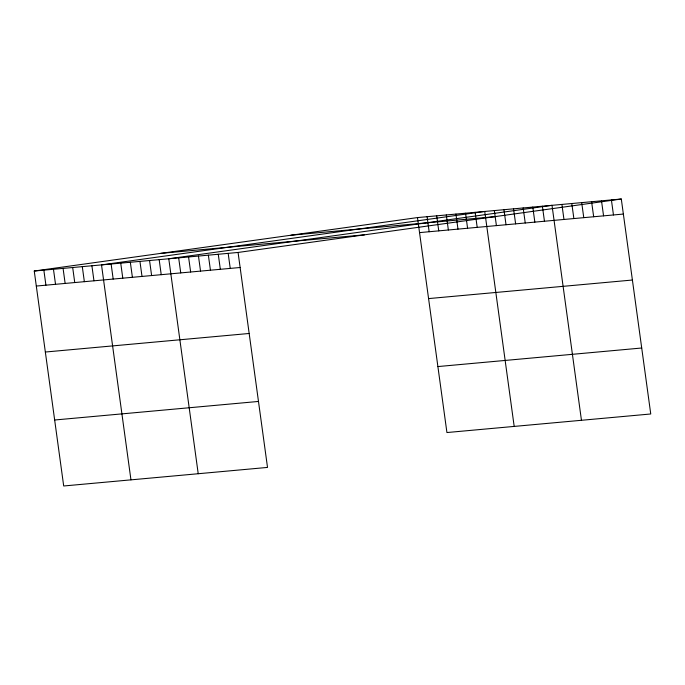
<?xml version="1.0" encoding="UTF-8"?>
<svg xmlns="http://www.w3.org/2000/svg" width="685" height="685" viewBox="0 0 685 685"><rect width="100%" height="100%" fill="white"/><g stroke="black" fill="none" stroke-linecap="round" stroke-linejoin="round"><path stroke-width="1.03" d="M34.25 271.02L238.072 252.457L267.518 467.418L63.696 485.982L34.25 271.02L417.482 217.582L621.304 199.018L650.75 413.98L446.928 432.543L417.482 217.582M238.072 252.457L621.304 199.018M291.014 235.212L494.835 216.657M160.718 253.381L364.54 234.827M419.537 232.617L623.367 214.054M36.314 286.056L240.135 267.501M428.579 298.591L632.401 280.028M45.347 352.03L249.169 333.475M437.886 366.569L641.717 348.006M54.654 420.008L258.485 401.444M611.405 199.917L613.46 214.962M601.507 200.825L603.562 215.861M591.6 201.724L593.664 216.76M581.702 202.623L583.766 217.667M571.804 203.531L573.867 218.566M561.905 204.43L563.96 219.465M581.454 420.29L552.007 205.329L168.775 258.767L198.222 473.729M542.392 206.202L544.455 221.246M532.784 207.076L534.848 222.12M523.177 207.957L525.241 222.993M513.57 208.831L515.625 223.867M503.963 209.704L506.018 224.74M494.347 210.578L496.411 225.622M514.187 426.412L484.74 211.451L101.508 264.898L130.955 479.86M475.133 212.333L477.197 227.369M465.526 213.206L467.581 228.242M455.919 214.08L457.974 229.115M446.303 214.953L448.367 229.989M436.696 215.826L438.76 230.871M427.089 216.708L429.152 231.744M228.173 253.364L230.237 268.4M218.275 254.263L220.33 269.299M208.377 255.162L210.432 270.198M198.47 256.062L200.534 271.106M188.572 256.969L190.635 272.005M178.674 257.868L180.737 272.904M159.168 259.641L161.223 274.685M149.553 260.523L151.616 275.558M139.945 261.396L142.009 276.432M130.338 262.269L132.402 277.305M120.731 263.143L122.786 278.187M111.124 264.016L113.179 279.06M91.901 265.771L93.965 280.807M82.294 266.645L84.358 281.681M72.687 267.518L74.742 282.554M63.08 268.392L65.135 283.436M53.464 269.274L55.528 284.309M43.857 270.147L45.921 285.183"/></g></svg>
